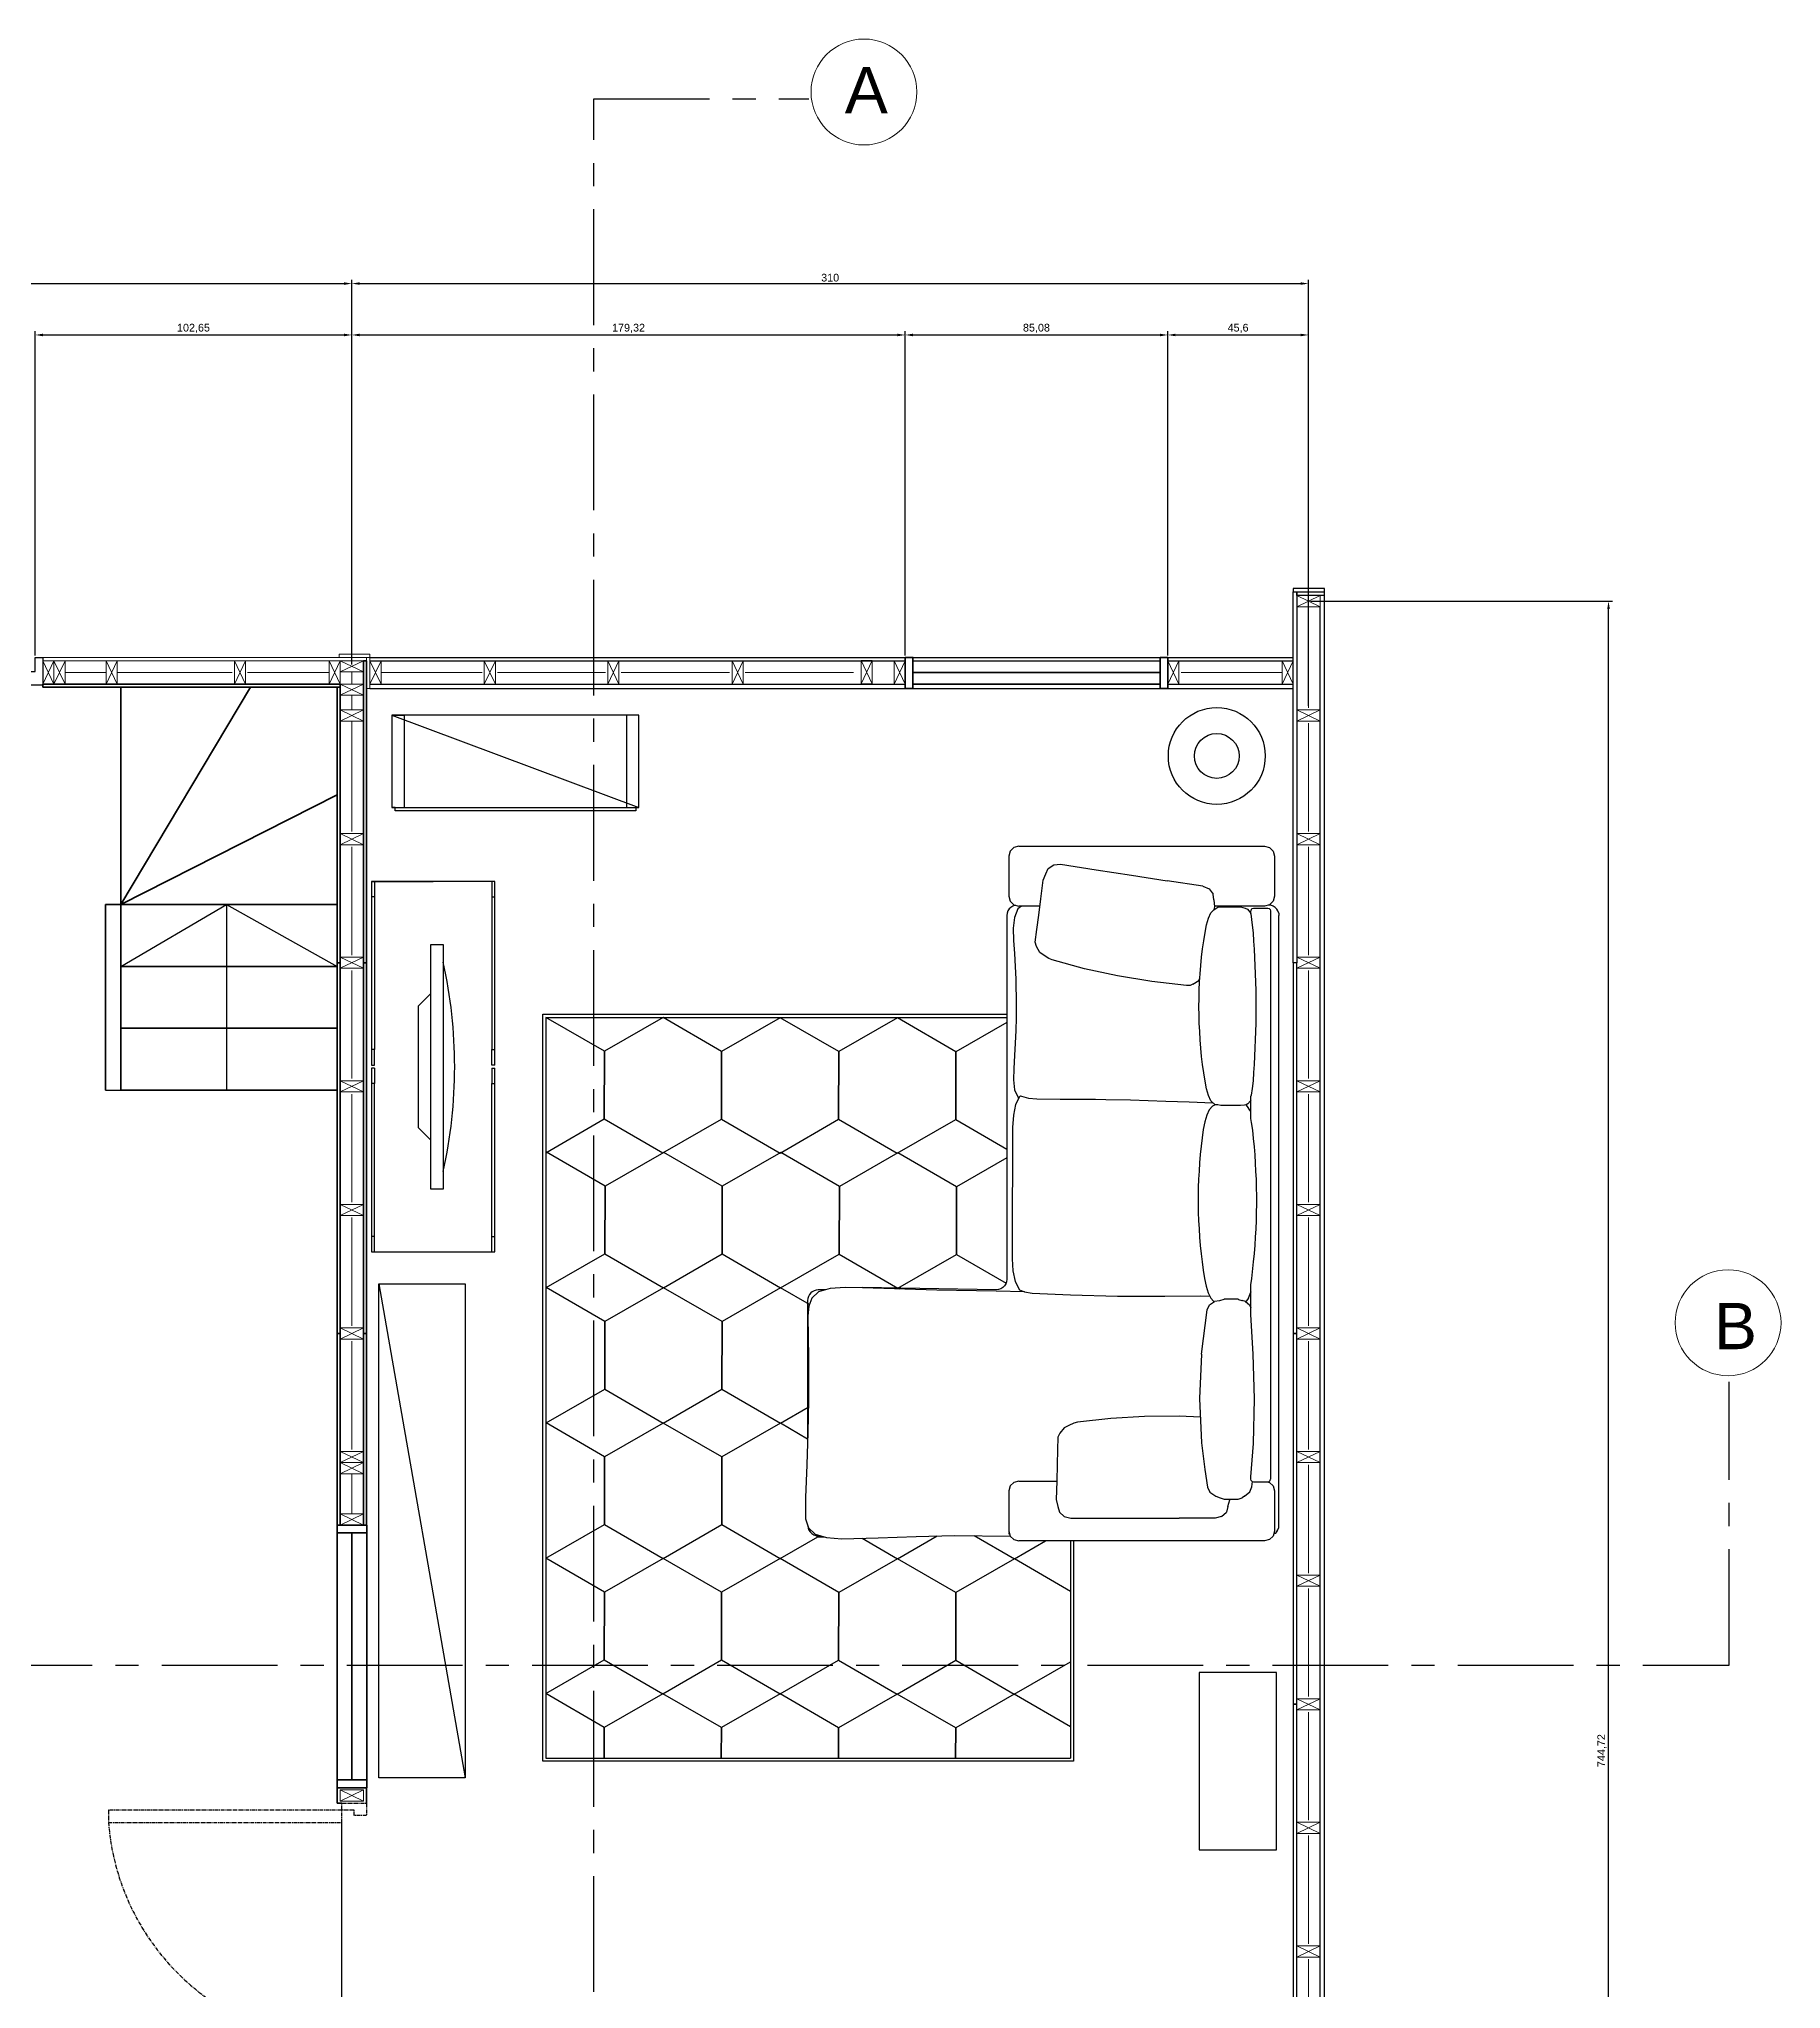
# Model space of a CAD drawing. Header units: inches. Extents: x 337 to 2410, y 226 to 1298.
# Drawn here: x 681 to 1245, y 666 to 1298 of the extents above; entities that cross this region are included whole.
import ezdxf

# ---------------------------------------------------------------- set-up
doc = ezdxf.new("R2010")
doc.units = ezdxf.units.IN
doc.header["$MEASUREMENT"] = 0
doc.linetypes.add('CENTER', pattern=[2, 1.25, -0.25, 0.25, -0.25])
for name, color, linetype, lineweight in [('A-ANNO-SYMB', 3, 'Continuous', 18), ('A-DETL-MBND', 3, 'Continuous', 18), ('A-DETL-MCUT', 4, 'Continuous', 25), ('A-DOOR-FULL', 4, 'Continuous', 25), ('A-ELEV-MBE1', 7, 'Continuous', 35), ('A-ELEV-MBE2', 4, 'Continuous', 25), ('A-FURN', 8, 'Continuous', 18), ('A-SECT-MCUT', 7, 'Continuous', 35), ('A-WALL-PATT', 8, 'Continuous', 18), ('A-WALL-STUD', 3, 'Continuous', 18)]:
    doc.layers.add(name, color=color, linetype=linetype, lineweight=lineweight)
doc.layers.add('Arredo', color=7, linetype='Continuous')
doc.layers.add('simona arzu 1', color=1, linetype='Continuous')
doc.styles.get("Standard").update_dxf_attribs({"font": 'Arial.ttf'})
doc.dimstyles.new('ISO-25', dxfattribs={"dimtxt": 2.5, "dimasz": 2.5, "dimexe": 1.25, "dimexo": 0.625, "dimtad": 1, "dimtxsty": 'Standard', "dimcen": 2.5, "dimadec": 0, "dimazin": 0, "dimtfac": 1, "dimtmove": 0, "dimatfit": 3, "dimfxl": 1, "dimarcsym": 0})

# ---------------------------------------------------------------- blocks, each defined once
blk = doc.blocks.new('*D55')
at = {"color": 0, "lineweight": -2, "transparency": 16777216}
for p, q in [((1092.94, 1116.02), (1190.82, 1116.02)), ((1189.57, 373.79), (1189.57, 1113.52)), ((1092.94, 371.29), (1190.82, 371.29))]:
    blk.add_line(p, q, dxfattribs=at)
at = {"color": 0, "transparency": 16777216}
for points in [[(1189.16, 1113.52), (1189.99, 1113.52), (1189.57, 1116.02)], [(1189.16, 373.79), (1189.99, 373.79), (1189.57, 371.29)]]:
    blk.add_solid(points, dxfattribs=at)
at = {"color": 0, "transparency": 16777216, "insert": (1187.44, 743.66), "char_height": 2.5, "attachment_point": 5, "rotation": 90}
blk.add_mtext('744,72', dxfattribs=at)
blk = doc.blocks.new('*D57')
at = {"color": 0, "lineweight": -2, "transparency": 16777216}
for p, q in [((472.32, 1097.57), (472.32, 1220.17)), ((782.32, 1095.52), (782.32, 1220.17)), ((474.82, 1218.92), (779.82, 1218.92))]:
    blk.add_line(p, q, dxfattribs=at)
at = {"color": 0, "transparency": 16777216}
for points in [[(474.82, 1219.34), (474.82, 1218.51), (472.32, 1218.92)], [(779.82, 1219.34), (779.82, 1218.51), (782.32, 1218.92)]]:
    blk.add_solid(points, dxfattribs=at)
at = {"color": 0, "transparency": 16777216, "insert": (627.32, 1220.82), "char_height": 2.5, "attachment_point": 5}
blk.add_mtext('310', dxfattribs=at)
blk = doc.blocks.new('*D58')
at = {"color": 0, "lineweight": -2, "transparency": 16777216}
for p, q in [((782.32, 1098.42), (782.32, 1220.17)), ((1092.32, 1082.11), (1092.32, 1220.17)), ((784.82, 1218.92), (1089.82, 1218.92))]:
    blk.add_line(p, q, dxfattribs=at)
at = {"color": 0, "transparency": 16777216}
for points in [[(784.82, 1219.34), (784.82, 1218.51), (782.32, 1218.92)], [(1089.82, 1219.34), (1089.82, 1218.51), (1092.32, 1218.92)]]:
    blk.add_solid(points, dxfattribs=at)
at = {"color": 0, "transparency": 16777216, "insert": (937.32, 1220.82), "char_height": 2.5, "attachment_point": 5}
blk.add_mtext('310', dxfattribs=at)
blk = doc.blocks.new('*D63')
at = {"color": 0, "lineweight": -2, "transparency": 16777216}
for p, q in [((679.67, 1098.42), (679.67, 1203.52)), ((682.17, 1202.27), (779.82, 1202.27)), ((782.32, 1098.42), (782.32, 1203.52))]:
    blk.add_line(p, q, dxfattribs=at)
at = {"color": 0, "transparency": 16777216}
for points in [[(682.17, 1202.68), (682.17, 1201.85), (679.67, 1202.27)], [(779.82, 1202.68), (779.82, 1201.85), (782.32, 1202.27)]]:
    blk.add_solid(points, dxfattribs=at)
at = {"color": 0, "transparency": 16777216, "insert": (730.99, 1204.4), "char_height": 2.5, "attachment_point": 5}
blk.add_mtext('102,65', dxfattribs=at)
blk = doc.blocks.new('*D49')
at = {"color": 0, "lineweight": -2, "transparency": 16777216}
for p, q in [((782.32, 1098.42), (782.32, 1203.52)), ((784.82, 1202.27), (959.14, 1202.27)), ((961.64, 1098.42), (961.64, 1203.52))]:
    blk.add_line(p, q, dxfattribs=at)
at = {"color": 0, "transparency": 16777216}
for points in [[(784.82, 1202.68), (784.82, 1201.85), (782.32, 1202.27)], [(959.14, 1202.68), (959.14, 1201.85), (961.64, 1202.27)]]:
    blk.add_solid(points, dxfattribs=at)
at = {"color": 0, "transparency": 16777216, "insert": (871.98, 1204.4), "char_height": 2.5, "attachment_point": 5}
blk.add_mtext('179,32', dxfattribs=at)
blk = doc.blocks.new('*D64')
at = {"color": 0, "lineweight": -2, "transparency": 16777216}
for p, q in [((961.64, 1098.42), (961.64, 1203.52)), ((964.14, 1202.27), (1044.22, 1202.27)), ((1046.72, 1098.42), (1046.72, 1203.52))]:
    blk.add_line(p, q, dxfattribs=at)
at = {"color": 0, "transparency": 16777216}
for points in [[(964.14, 1202.68), (964.14, 1201.85), (961.64, 1202.27)], [(1044.22, 1202.68), (1044.22, 1201.85), (1046.72, 1202.27)]]:
    blk.add_solid(points, dxfattribs=at)
at = {"color": 0, "transparency": 16777216, "insert": (1004.18, 1204.4), "char_height": 2.5, "attachment_point": 5}
blk.add_mtext('85,08', dxfattribs=at)
blk = doc.blocks.new('*D65')
at = {"color": 0, "lineweight": -2, "transparency": 16777216}
for p, q in [((1046.72, 1098.42), (1046.72, 1203.52)), ((1049.22, 1202.27), (1089.82, 1202.27)), ((1092.32, 1082.11), (1092.32, 1203.52))]:
    blk.add_line(p, q, dxfattribs=at)
at = {"color": 0, "transparency": 16777216}
for points in [[(1049.22, 1202.68), (1049.22, 1201.85), (1046.72, 1202.27)], [(1089.82, 1202.68), (1089.82, 1201.85), (1092.32, 1202.27)]]:
    blk.add_solid(points, dxfattribs=at)
at = {"color": 0, "transparency": 16777216, "insert": (1069.52, 1204.4), "char_height": 2.5, "attachment_point": 5}
blk.add_mtext('45,6', dxfattribs=at)

msp = doc.modelspace()

# ---------------------------------------------------------------- linework, layer by layer
at = {"color": 3, "linetype": 'CENTER', "ltscale": 30}
for p, q in [((860.703, 245.479), (860.703, 1278.799)), ((860.703, 1278.799), (930.416, 1278.799)), ((1228.663, 771.396), (1228.663, 863.158)), ((360.703, 771.396), (1228.663, 771.396))]:
    msp.add_line(p, q, dxfattribs=at)
for p, q in [((1097.576, 367.19), (1097.576, 1120.124)), ((788.174, 1097.797), (1087.364, 1097.797)), ((788.174, 1089.189), (961.642, 1089.189)), ((788.174, 1087.787), (1087.364, 1087.787)), ((964.145, 1089.189), (1044.222, 1089.189)), ((1046.724, 1089.189), (1087.364, 1089.189)), ((875.312, 1079.151), (795.312, 1079.151)), ((795.312, 1079.151), (795.312, 1049.151)), ((875.312, 1049.151), (875.312, 1079.151)), ((795.312, 1049.151), (875.312, 1049.151)), ((828.668, 1025.258), (788.668, 1025.258)), ((788.668, 1025.258), (788.668, 965.758)), ((788.668, 1025.258), (788.668, 965.758)), ((788.668, 1025.258), (808.668, 1025.258)), ((788.668, 1025.258), (789.668, 1025.258)), ((789.668, 1025.258), (789.668, 1020.258)), ((827.668, 1025.258), (827.668, 1020.258)), ((828.668, 965.758), (828.668, 1025.258)), ((707.496, 997.701), (741.743, 1017.72)), ((741.743, 1017.734), (741.743, 957.785)), ((741.743, 1017.72), (777.564, 997.701)), ((789.668, 1020.258), (788.668, 1020.258)), ((789.668, 1020.258), (789.668, 970.758)), ((827.668, 1020.258), (828.668, 1020.258)), ((827.668, 1020.258), (827.668, 970.758)), ((844.204, 740.202), (844.204, 982.202)), ((844.204, 982.202), (845.204, 982.202)), ((845.204, 982.202), (994.571, 982.202)), ((845.204, 981.202), (994.571, 981.202)), ((845.204, 981.202), (845.204, 741.202)), ((789.668, 970.758), (788.668, 970.758)), ((789.668, 965.758), (789.668, 970.758)), ((827.668, 965.758), (827.668, 970.758)), ((827.668, 970.758), (828.668, 970.758)), ((788.668, 965.758), (789.668, 965.758)), ((788.668, 964.758), (788.668, 905.258)), ((789.668, 964.758), (788.668, 964.758)), ((789.668, 964.758), (789.668, 959.758)), ((828.668, 965.758), (827.668, 965.758)), ((827.668, 964.758), (827.668, 959.758)), ((827.668, 964.758), (828.668, 964.758)), ((828.668, 905.258), (828.668, 964.758)), ((702.491, 957.662), (707.496, 957.662)), ((789.668, 959.758), (788.668, 959.758)), ((789.668, 910.258), (789.668, 959.758)), ((827.668, 910.258), (827.668, 959.758)), ((827.668, 959.758), (828.668, 959.758)), ((789.668, 910.258), (788.668, 910.258)), ((789.668, 905.258), (789.668, 910.258)), ((827.668, 905.258), (827.668, 910.258)), ((827.668, 910.258), (828.668, 910.258)), ((788.668, 905.258), (828.668, 905.258)), ((791.034, 894.895), (819.034, 734.895)), ((1015.204, 811.571), (1015.204, 741.202)), ((1016.204, 811.571), (1016.204, 740.202)), ((1056.943, 768.953), (1056.943, 711.549)), ((1081.943, 768.953), (1056.943, 768.953)), ((1081.943, 711.549), (1081.943, 768.953)), ((1016.204, 740.202), (844.204, 740.202)), ((845.204, 741.202), (1015.204, 741.202)), ((779.065, 648.785), (779.065, 720.41)), ((1056.943, 711.549), (1081.943, 711.549))]:
    msp.add_line(p, q)
at = {"color": 0}
for p, q in [((980.926, 1096.695), (1044.222, 1096.695)), ((1046.724, 1096.695), (1066.008, 1096.695)), ((795.312, 1079.151), (875.312, 1049.151)), ((791.034, 734.895), (791.034, 894.895)), ((791.034, 894.895), (819.034, 894.895)), ((819.034, 894.895), (819.034, 734.895)), ((819.034, 734.895), (791.034, 734.895))]:
    msp.add_line(p, q, dxfattribs=at)
for points in [[(795.312, 1079.151), (799.312, 1079.151), (799.312, 1049.151)], [(875.312, 1079.151), (871.312, 1079.151), (871.312, 1049.151), (875.312, 1049.151)], [(875.312, 1049.151), (874.312, 1049.151), (874.312, 1048.151), (796.312, 1048.151), (796.312, 1049.151), (795.312, 1049.151)], [(845.136, 937.362), (864.136, 948.293), (864.17, 970.213), (845.204, 981.202)], [(994.571, 979.53), (978.069, 970.037), (978.035, 948.117), (994.571, 938.536)], [(845.204, 893.757), (845.34, 893.679), (864.34, 904.609), (864.373, 926.529), (845.407, 937.518), (845.204, 937.401)], [(994.571, 935.73), (978.272, 926.353), (978.238, 904.433), (994.319, 895.115)], [(845.204, 849.878), (845.272, 849.839), (864.272, 860.77), (864.306, 882.689), (845.34, 893.679), (845.204, 893.601)], [(930.591, 888.162), (921.272, 893.561), (902.272, 882.631), (902.238, 860.711), (921.204, 849.722), (930.235, 854.917)], [(959.758, 893.201), (959.238, 893.503), (958.766, 893.231)], [(845.204, 806), (864.204, 816.93), (864.238, 838.85), (845.272, 849.839), (845.204, 849.8)], [(930.027, 844.609), (921.204, 849.722), (902.204, 838.791), (902.17, 816.872), (921.136, 805.882), (934.05, 813.312)], [(947.682, 812.441), (959.102, 805.824), (971.976, 813.23)], [(984.042, 813.313), (997.069, 805.765), (1007.16, 811.571)], [(845.136, 762.16), (864.136, 773.091), (864.17, 795.01), (845.204, 806)], [(1015.204, 795.257), (997.069, 805.765), (978.069, 794.834), (978.035, 772.915), (997.001, 761.926), (1015.204, 772.398)], [(864.087, 741.202), (864.102, 751.171), (845.136, 762.16)], [(902.053, 741.202), (902.069, 751.112), (883.102, 762.101), (864.102, 751.171), (864.087, 741.202)], [(940.02, 741.202), (940.035, 751.054), (921.069, 762.043), (902.069, 751.112), (902.053, 741.202)], [(977.986, 741.202), (978.001, 750.995), (959.035, 761.984), (940.035, 751.054), (940.02, 741.202)], [(1015.204, 751.378), (997.001, 761.926), (978.001, 750.995), (977.986, 741.202)]]:
    msp.add_lwpolyline(points)
for points in [[(883.17, 981.143), (864.17, 970.213), (864.136, 948.293), (883.102, 937.304), (902.102, 948.234), (902.136, 970.154)], [(921.136, 981.085), (902.136, 970.154), (902.102, 948.234), (921.069, 937.245), (940.069, 948.176), (940.102, 970.095)], [(959.102, 981.026), (940.102, 970.095), (940.069, 948.176), (959.035, 937.186), (978.035, 948.117), (978.069, 970.037)], [(883.373, 937.46), (864.373, 926.529), (864.34, 904.609), (883.306, 893.62), (902.306, 904.551), (902.34, 926.47)], [(921.34, 937.401), (902.34, 926.47), (902.306, 904.551), (921.272, 893.561), (940.272, 904.492), (940.306, 926.412)], [(959.306, 937.342), (940.306, 926.412), (940.272, 904.492), (959.238, 893.503), (978.238, 904.433), (978.272, 926.353)], [(883.306, 893.62), (864.306, 882.689), (864.272, 860.77), (883.238, 849.781), (902.238, 860.711), (902.272, 882.631)], [(883.238, 849.781), (864.238, 838.85), (864.204, 816.93), (883.17, 805.941), (902.17, 816.872), (902.204, 838.791)], [(883.17, 805.941), (864.17, 795.01), (864.136, 773.091), (883.102, 762.101), (902.102, 773.032), (902.136, 794.952)], [(921.136, 805.882), (902.136, 794.952), (902.102, 773.032), (921.069, 762.043), (940.069, 772.973), (940.102, 794.893)], [(959.102, 805.824), (940.102, 794.893), (940.069, 772.973), (959.035, 761.984), (978.035, 772.915), (978.069, 794.834)]]:
    msp.add_lwpolyline(points, close=True)
for radius in [15.694, 7.27]:
    msp.add_circle((1062.613, 1065.891), radius)
at = {"layer": 'A-ANNO-SYMB'}
for centre in [(948.282, 1280.989), (1228.308, 882.27)]:
    msp.add_circle(centre, 17.163, dxfattribs=at)
at = {"layer": 'A-DETL-MBND', "color": 0}
for points in [[(787.073, 1097.797), (787.073, 1096.696), (682.173, 1096.696), (682.173, 1097.797)], [(788.174, 1098.898), (788.174, 1097.797), (778.165, 1097.797), (778.165, 1098.898)], [(788.174, 1087.787), (787.073, 1087.787), (787.073, 1097.797), (788.174, 1097.797)]]:
    msp.add_lwpolyline(points, close=True, dxfattribs=at)
at = {"layer": 'A-DETL-MCUT', "color": 0}
for points in [[(1097.576, 1120.124), (1087.364, 1120.124), (1087.364, 1119.023), (1097.576, 1119.023)], [(1097.576, 1117.818), (1088.565, 1117.818), (1088.565, 1119.019), (1097.576, 1119.019)]]:
    msp.add_lwpolyline(points, dxfattribs=at)
for points in [[(1087.364, 998.9), (1087.364, 1119.019), (1088.565, 1119.019), (1088.565, 998.9)], [(1088.565, 878.785), (1088.565, 998.902), (1087.364, 998.902), (1087.364, 878.785)], [(1088.565, 758.669), (1088.565, 878.785), (1087.364, 878.785), (1087.364, 758.669)], [(1088.565, 638.553), (1088.565, 758.669), (1087.364, 758.669), (1087.364, 638.553)]]:
    msp.add_lwpolyline(points, close=True, dxfattribs=at)
at = {"layer": 'A-DOOR-FULL', "color": 0}
msp.add_lwpolyline([(679.671, 1097.796), (682.173, 1097.796), (682.173, 1088.788), (677.669, 1088.788), (677.669, 1093.292), (679.671, 1093.292), (679.671, 1097.796)], dxfattribs=at)
at = {"layer": 'A-DOOR-FULL', "color": 0, "linetype": 'CENTER'}
for points in [[(779.065, 724.414), (779.065, 726.638), (787.073, 726.638), (787.073, 722.635), (783.069, 722.635), (783.069, 724.414), (779.065, 724.414)], [(703.437, 720.41), (779.065, 720.41), (779.065, 724.414), (703.437, 724.414), (703.437, 720.41)]]:
    msp.add_lwpolyline(points, dxfattribs=at)
msp.add_arc((780.812, 726.37), 77.605, 184.404655, 268.71036, dxfattribs=at)
at = {"layer": 'A-ELEV-MBE1', "color": 0, "linetype": 'Continuous'}
for p, q in [((964.145, 1092.964), (1044.222, 1092.964)), ((782.268, 734.146), (782.268, 814.172))]:
    msp.add_line(p, q, dxfattribs=at)
at = {"layer": 'A-ELEV-MBE1', "color": 0}
for p, q in [((964.145, 1089.189), (1044.222, 1089.189)), ((702.491, 1017.72), (702.491, 957.662)), ((707.496, 1017.72), (707.496, 957.662)), ((777.513, 731.643), (777.513, 816.725)), ((787.123, 731.643), (787.123, 816.725))]:
    msp.add_line(p, q, dxfattribs=at)
for points in [[(961.642, 1097.797), (964.145, 1097.797), (964.145, 1087.787), (961.642, 1087.787)], [(1044.222, 1097.797), (1046.724, 1097.797), (1046.724, 1087.787), (1044.222, 1087.787)], [(777.513, 814.222), (777.513, 816.725), (787.123, 816.725), (787.123, 814.223)], [(777.513, 731.643), (777.513, 734.145), (787.123, 734.146), (787.123, 731.643)]]:
    msp.add_lwpolyline(points, close=True, dxfattribs=at)
for points in [[(707.496, 1017.72), (707.496, 1088.188)], [(707.496, 1017.72), (749.472, 1088.188)], [(707.496, 1017.72), (777.564, 1053.269)], [(707.496, 1017.72), (702.491, 1017.72)], [(707.496, 1017.72), (777.564, 1017.72)], [(707.496, 997.701), (777.564, 997.701)], [(707.496, 977.681), (777.564, 977.681)], [(707.496, 957.662), (777.564, 957.662)]]:
    msp.add_lwpolyline(points, dxfattribs=at)
at = {"layer": 'A-ELEV-MBE2', "color": 0}
for p, q in [((1096.073, 373.097), (1096.073, 1114.214)), ((788.174, 1096.695), (961.642, 1096.695)), ((964.145, 1096.695), (1044.222, 1096.695)), ((1046.724, 1096.695), (1087.364, 1096.695))]:
    msp.add_line(p, q, dxfattribs=at)
at = {"layer": 'A-FURN', "color": 0}
msp.add_line((777.563, 926.83), (777.563, 726.637), dxfattribs=at)
at = {"layer": 'A-SECT-MCUT', "color": 0}
for p, q in [((777.567, 731.643), (777.567, 726.638)), ((777.567, 726.638), (779.065, 726.638)), ((787.073, 726.638), (787.073, 731.643))]:
    msp.add_line(p, q, dxfattribs=at)
for points in [[(787.072, 1096.695), (787.072, 998.902), (786.071, 998.902), (786.071, 1096.695)], [(682.173, 1089.189), (778.565, 1089.189), (778.565, 1088.188), (682.173, 1088.188)], [(778.565, 1088.188), (778.565, 998.902), (777.564, 998.902), (777.564, 1088.188)], [(778.565, 998.902), (778.564, 878.785), (777.563, 878.785), (777.564, 998.902)], [(787.073, 998.902), (787.073, 878.785), (786.072, 878.785), (786.072, 998.902)]]:
    msp.add_lwpolyline(points, close=True, dxfattribs=at)
for points in [[(777.564, 816.725), (777.563, 878.785), (778.565, 878.785), (778.565, 816.725)], [(786.073, 816.725), (786.073, 878.785), (787.074, 878.785), (787.074, 816.725)]]:
    msp.add_lwpolyline(points, dxfattribs=at)
at = {"layer": 'A-WALL-PATT', "color": 0, "ltscale": 0.1}
for p, q in [((1092.319, 1114.214), (1092.319, 1081.481)), ((702.692, 1092.942), (689.38, 1092.942)), ((706.296, 1092.942), (743.53, 1092.942)), ((748.535, 1092.942), (774.962, 1092.942)), ((782.319, 1089.189), (782.319, 1093.091)), ((824.51, 1092.943), (791.778, 1092.943)), ((864.549, 1092.943), (829.515, 1092.943)), ((904.687, 1092.942), (869.554, 1092.943)), ((944.864, 1092.942), (909.83, 1092.942)), ((1051.029, 1092.942), (1083.761, 1092.942)), ((782.319, 1085.585), (782.317, 1080.781)), ((782.317, 1077.177), (782.319, 1041.443)), ((1092.319, 1076.476), (1092.319, 1041.442)), ((782.319, 1036.438), (782.317, 1001.404)), ((1092.319, 1036.437), (1092.319, 1001.405)), ((782.317, 996.399), (782.317, 961.365)), ((1092.319, 996.401), (1092.319, 961.365)), ((782.319, 956.36), (782.319, 921.327)), ((1092.319, 956.36), (1092.319, 921.328)), ((782.319, 916.322), (782.319, 881.288)), ((1092.319, 916.323), (1092.319, 881.288)), ((782.318, 876.283), (782.318, 841.249)), ((1092.319, 876.283), (1092.319, 841.25)), ((1092.319, 836.244), (1092.319, 801.199)), ((782.319, 833.341), (782.319, 820.329)), ((1092.319, 796.194), (1092.319, 761.172)), ((1092.319, 756.167), (1092.319, 721.133)), ((1092.319, 716.128), (1092.319, 681.094)), ((1092.319, 676.089), (1092.319, 641.055))]:
    msp.add_line(p, q, dxfattribs=at)
at = {"layer": 'A-WALL-PATT', "color": 0}
msp.add_line((692.183, 1092.942), (701.992, 1092.941), dxfattribs=at)
at = {"layer": 'A-WALL-STUD', "color": 0}
for p, q in [((1096.073, 1117.818), (1088.565, 1114.214)), ((1088.565, 1117.818), (1096.073, 1114.214)), ((682.173, 1089.189), (685.777, 1096.696)), ((682.173, 1096.696), (685.777, 1089.189)), ((685.777, 1089.189), (689.38, 1096.696)), ((685.777, 1096.696), (689.38, 1089.189)), ((702.692, 1089.188), (706.296, 1096.695)), ((702.692, 1096.695), (706.296, 1089.188)), ((744.231, 1089.189), (747.834, 1096.696)), ((744.231, 1096.696), (747.834, 1089.189)), ((774.962, 1089.189), (778.565, 1096.696)), ((774.962, 1096.696), (778.565, 1089.189)), ((778.564, 1096.695), (786.071, 1093.091)), ((786.071, 1096.695), (778.564, 1093.091)), ((791.778, 1096.696), (788.174, 1089.189)), ((791.778, 1089.189), (788.174, 1096.696)), ((828.814, 1096.696), (825.211, 1089.189)), ((828.814, 1089.189), (825.211, 1096.696)), ((868.853, 1096.696), (865.25, 1089.189)), ((868.853, 1089.189), (865.25, 1096.696)), ((909.13, 1096.696), (905.526, 1089.189)), ((909.13, 1089.189), (905.526, 1096.696)), ((950.97, 1096.777), (947.367, 1089.27)), ((950.97, 1089.27), (947.367, 1096.777)), ((961.642, 1096.696), (958.039, 1089.189)), ((961.642, 1089.189), (958.039, 1096.696)), ((1046.724, 1089.188), (1050.328, 1096.696)), ((1046.724, 1096.696), (1050.328, 1089.188)), ((1083.761, 1089.189), (1087.364, 1096.696)), ((1083.761, 1096.696), (1087.364, 1089.189)), ((778.565, 1089.189), (786.072, 1085.585)), ((786.072, 1089.189), (778.565, 1085.585)), ((786.071, 1080.781), (778.564, 1077.177)), ((778.564, 1080.781), (786.071, 1077.177)), ((1096.073, 1080.78), (1088.566, 1077.177)), ((1088.566, 1080.78), (1096.073, 1077.177)), ((786.072, 1040.742), (778.565, 1037.139)), ((778.565, 1040.742), (786.072, 1037.139)), ((1096.072, 1040.743), (1088.565, 1037.14)), ((1088.565, 1040.743), (1096.072, 1037.14)), ((1096.073, 1040.742), (1088.566, 1037.138)), ((1088.566, 1040.742), (1096.073, 1037.138)), ((786.071, 1000.703), (778.564, 997.1)), ((778.564, 1000.703), (786.071, 997.1)), ((1096.072, 1000.705), (1088.565, 997.101)), ((1088.565, 1000.705), (1096.072, 997.101)), ((786.072, 960.665), (778.565, 957.061)), ((778.565, 960.665), (786.072, 957.061)), ((1088.565, 960.665), (1096.073, 957.061)), ((1096.073, 960.665), (1088.565, 957.061)), ((786.072, 920.626), (778.565, 917.022)), ((778.565, 920.626), (786.072, 917.022)), ((1096.072, 920.627), (1088.565, 917.024)), ((1088.565, 920.627), (1096.072, 917.024)), ((786.072, 876.984), (778.565, 880.587)), ((778.565, 876.984), (786.072, 880.587)), ((1096.072, 876.985), (1088.565, 880.588)), ((1088.565, 876.985), (1096.072, 880.588)), ((1088.565, 876.984), (1096.073, 880.587)), ((1096.073, 876.984), (1088.565, 880.587)), ((786.072, 836.945), (778.565, 840.548)), ((778.565, 836.945), (786.072, 840.548)), ((1096.072, 836.946), (1088.565, 840.55)), ((1088.565, 836.946), (1096.072, 840.55)), ((1088.565, 836.945), (1096.073, 840.548)), ((1096.073, 836.945), (1088.565, 840.548)), ((786.072, 833.341), (778.565, 836.945)), ((778.565, 833.341), (786.072, 836.945)), ((786.074, 816.725), (778.566, 820.329)), ((778.566, 816.725), (786.074, 820.329)), ((1088.565, 796.895), (1096.073, 800.498)), ((1096.073, 796.895), (1088.565, 800.498)), ((1088.565, 760.471), (1096.073, 756.868)), ((1096.073, 760.471), (1088.565, 756.868)), ((786.072, 730.943), (778.565, 727.339)), ((778.565, 730.943), (786.072, 727.339)), ((1088.565, 720.432), (1096.073, 716.829)), ((1096.073, 720.432), (1088.565, 716.829)), ((1088.565, 680.394), (1096.073, 676.79)), ((1096.073, 680.394), (1088.565, 676.79))]:
    msp.add_line(p, q, dxfattribs=at)
for points in [[(1096.073, 1117.818), (1088.565, 1117.818), (1088.565, 1114.214), (1096.073, 1114.214)], [(682.173, 1089.189), (682.173, 1096.696), (685.777, 1096.696), (685.777, 1089.189)], [(685.777, 1089.189), (685.777, 1096.696), (689.38, 1096.696), (689.38, 1089.189)], [(702.692, 1089.188), (702.692, 1096.695), (706.296, 1096.695), (706.296, 1089.188)], [(744.231, 1089.189), (744.231, 1096.696), (747.834, 1096.696), (747.834, 1089.189)], [(774.962, 1089.189), (774.962, 1096.696), (778.565, 1096.696), (778.565, 1089.189)], [(778.564, 1096.695), (786.071, 1096.695), (786.071, 1093.091), (778.564, 1093.091)], [(791.778, 1096.696), (791.778, 1089.189), (788.174, 1089.189), (788.174, 1096.696)], [(828.814, 1096.696), (828.814, 1089.189), (825.211, 1089.189), (825.211, 1096.696)], [(868.853, 1096.696), (868.853, 1089.189), (865.25, 1089.189), (865.25, 1096.696)], [(909.13, 1096.696), (909.13, 1089.189), (905.526, 1089.189), (905.526, 1096.696)], [(950.97, 1096.777), (950.97, 1089.27), (947.367, 1089.27), (947.367, 1096.777)], [(961.642, 1096.696), (961.642, 1089.189), (958.039, 1089.189), (958.039, 1096.696)], [(1046.724, 1089.188), (1046.724, 1096.696), (1050.328, 1096.696), (1050.328, 1089.188)], [(1083.761, 1089.189), (1083.761, 1096.696), (1087.364, 1096.696), (1087.364, 1089.189)], [(778.565, 1089.189), (786.072, 1089.189), (786.072, 1085.585), (778.565, 1085.585)], [(786.071, 1080.781), (778.564, 1080.781), (778.564, 1077.177), (786.071, 1077.177)], [(1096.073, 1080.78), (1088.566, 1080.78), (1088.566, 1077.177), (1096.073, 1077.177)], [(786.072, 1040.742), (778.565, 1040.742), (778.565, 1037.139), (786.072, 1037.139)], [(1096.072, 1040.743), (1088.565, 1040.743), (1088.565, 1037.14), (1096.072, 1037.14)], [(1096.073, 1040.742), (1088.566, 1040.742), (1088.566, 1037.138), (1096.073, 1037.138)], [(786.071, 1000.703), (778.564, 1000.703), (778.564, 997.1), (786.071, 997.1)], [(1096.072, 1000.705), (1088.565, 1000.705), (1088.565, 997.101), (1096.072, 997.101)], [(786.072, 960.665), (778.565, 960.665), (778.565, 957.061), (786.072, 957.061)], [(1088.565, 960.665), (1096.073, 960.665), (1096.073, 957.061), (1088.565, 957.061)], [(786.072, 920.626), (778.565, 920.626), (778.565, 917.022), (786.072, 917.022)], [(1096.072, 920.627), (1088.565, 920.627), (1088.565, 917.024), (1096.072, 917.024)], [(786.072, 876.984), (778.565, 876.984), (778.565, 880.587), (786.072, 880.587)], [(1096.072, 876.985), (1088.565, 876.985), (1088.565, 880.588), (1096.072, 880.588)], [(1088.565, 876.984), (1096.073, 876.984), (1096.073, 880.587), (1088.565, 880.587)], [(786.072, 836.945), (778.565, 836.945), (778.565, 840.548), (786.072, 840.548)], [(1096.072, 836.946), (1088.565, 836.946), (1088.565, 840.55), (1096.072, 840.55)], [(1088.565, 836.945), (1096.073, 836.945), (1096.073, 840.548), (1088.565, 840.548)], [(786.072, 833.341), (778.565, 833.341), (778.565, 836.945), (786.072, 836.945)], [(786.074, 816.725), (778.566, 816.725), (778.566, 820.329), (786.074, 820.329)], [(1088.565, 796.895), (1096.073, 796.895), (1096.073, 800.498), (1088.565, 800.498)], [(1088.565, 760.471), (1096.073, 760.471), (1096.073, 756.868), (1088.565, 756.868)], [(786.072, 730.943), (778.565, 730.943), (778.565, 727.339), (786.072, 727.339)], [(1088.565, 720.432), (1096.073, 720.432), (1096.073, 716.829), (1088.565, 716.829)], [(1088.565, 680.394), (1096.073, 680.394), (1096.073, 676.79), (1088.565, 676.79)]]:
    msp.add_lwpolyline(points, close=True, dxfattribs=at)
at = {"layer": 'Arredo', "color": 0}
msp.add_lwpolyline([(807.906, 925.576), (807.906, 1004.776), (811.866, 1004.776), (811.866, 925.576)], close=True, dxfattribs=at)
msp.add_lwpolyline([(807.906, 941.416), (803.946, 945.376), (803.946, 984.976), (807.906, 988.936)], dxfattribs=at)
msp.add_arc((661.088, 965.176), 154.555, 347.307735, 12.692265, dxfattribs=at)
at = {"layer": 'simona arzu 1', "color": 0}
for p, q in [((996.834, 1036.214), (995.66, 1035.04)), ((998.438, 1036.644), (996.834, 1036.214)), ((998.438, 1036.644), (1078.087, 1036.644)), ((1078.087, 1036.644), (1079.691, 1036.214)), ((1079.691, 1036.214), (1080.865, 1035.04)), ((995.66, 1035.04), (995.23, 1033.435)), ((995.23, 1033.435), (995.23, 1020.42)), ((1008.002, 1029.437), (1009.767, 1030.654)), ((1009.767, 1030.654), (1011.965, 1030.861)), ((1011.965, 1030.861), (1023.497, 1029.032)), ((1080.865, 1035.04), (1081.295, 1033.435)), ((1081.295, 1033.435), (1081.295, 1020.42)), ((1005.59, 1019.656), (1006.304, 1025.603)), ((1006.304, 1025.603), (1007.214, 1027.695)), ((1007.214, 1027.695), (1008.002, 1029.437)), ((1023.497, 1029.032), (1035.032, 1027.226)), ((1035.032, 1027.226), (1046.57, 1025.443)), ((1058.112, 1023.682), (1046.57, 1025.443)), ((1058.112, 1023.682), (1060.142, 1022.82)), ((995.23, 1020.42), (995.66, 1018.816)), ((995.66, 1018.816), (996.834, 1017.641)), ((995.66, 1018.816), (995.66, 1018.816)), ((996.834, 1017.641), (998.438, 1017.211)), ((996.834, 1017.641), (996.834, 1017.641)), ((1005.283, 1017.211), (998.438, 1017.211)), ((998.438, 1017.211), (998.438, 1017.211)), ((1004.923, 1014.336), (1005.59, 1019.656)), ((1060.142, 1022.82), (1061.451, 1021.131)), ((1061.661, 1019.263), (1061.451, 1021.131)), ((1061.661, 1019.263), (1061.883, 1017.027)), ((1078.087, 1017.211), (1061.867, 1017.211)), ((1079.691, 1017.641), (1078.087, 1017.211)), ((1078.087, 1017.211), (1078.087, 1017.211)), ((1080.865, 1018.816), (1079.691, 1017.641)), ((1081.295, 1020.42), (1080.865, 1018.816)), ((1004.303, 1009.644), (1004.923, 1014.336)), ((1061.653, 1016.064), (1061.656, 1016.082)), ((1061.66, 1016.039), (1061.653, 1016.064)), ((1061.883, 1017.027), (1061.71, 1016.11)), ((1073.751, 1016.184), (1073.639, 1015.767)), ((1073.639, 1014.759), (1073.639, 1015.767)), ((1073.751, 1016.184), (1074.056, 1016.488)), ((1074.056, 1016.488), (1074.472, 1016.6)), ((1074.472, 1016.6), (1079.191, 1016.6)), ((1079.191, 1016.6), (1079.607, 1016.488)), ((1079.607, 1016.488), (1079.912, 1016.184)), ((1079.912, 1016.184), (1080.023, 1015.767)), ((1080.023, 1015.767), (1080.023, 831.577)), ((1082.42, 1015.673), (1082.03, 1016.286)), ((1082.676, 1014.956), (1082.42, 1015.673)), ((1082.677, 1014.953), (1082.767, 1014.17)), ((1082.767, 816.711), (1082.767, 1014.169)), ((1003.731, 1005.579), (1004.303, 1009.644)), ((1004.178, 1004.191), (1003.731, 1005.579)), ((1005.314, 1002.265), (1004.178, 1004.191)), ((1006.66, 1001.221), (1005.314, 1002.265)), ((1008.15, 1000.248), (1006.66, 1001.221)), ((1009.233, 999.8), (1008.15, 1000.248)), ((1019.735, 996.973), (1009.233, 999.8)), ((1030.496, 994.643), (1019.735, 996.973)), ((1041.515, 992.812), (1030.496, 994.643)), ((1052.795, 991.479), (1041.515, 992.812)), ((1054.835, 991.945), (1053.99, 991.539)), ((1054.835, 991.945), (1056.848, 993.126)), ((1056.848, 993.126), (1057.12, 993.635)), ((1053.99, 991.539), (1052.795, 991.479)), ((1073.639, 948.418), (1073.639, 955.677)), ((1072.901, 890.282), (1073.559, 891.951)), ((1073.639, 892.27), (1073.559, 891.952)), ((1073.639, 884.995), (1073.639, 894.605)), ((1057.679, 872.09), (1059.477, 886.442)), ((1059.477, 886.442), (1060.287, 888.029)), ((1060.287, 888.029), (1061.851, 889.16)), ((1061.601, 889.279), (1061.851, 889.16)), ((1069.683, 889.825), (1070.781, 889.453)), ((1070.781, 889.453), (1070.88, 889.429)), ((1071.917, 889.152), (1073.254, 888.029)), ((1072.9, 890.281), (1072.882, 890.258)), ((1073.254, 888.029), (1073.639, 887.149)), ((1057.679, 872.09), (1057.07, 857.743)), ((1057.07, 857.743), (1057.65, 843.402)), ((1013.176, 848.205), (1011.758, 846.477)), ((1014.666, 849.03), (1013.176, 848.205)), ((1016.289, 849.763), (1014.666, 849.03)), ((1017.428, 850.038), (1016.289, 849.763)), ((1028.239, 851.217), (1017.428, 850.038)), ((1039.23, 851.864), (1028.239, 851.217)), ((1050.401, 851.979), (1039.23, 851.864)), ((1057.313, 851.725), (1050.401, 851.979)), ((1011.043, 841.07), (1010.933, 836.338)), ((1011.102, 845.174), (1011.043, 841.07)), ((1011.758, 846.477), (1011.102, 845.174)), ((1057.65, 843.402), (1058.715, 834.769)), ((1010.933, 836.338), (1010.774, 830.979)), ((995.66, 829.399), (995.23, 827.795)), ((995.23, 827.795), (995.23, 814.779)), ((996.834, 830.573), (995.66, 829.399)), ((998.438, 831.003), (996.834, 830.573)), ((998.438, 831.003), (1010.774, 831.003)), ((1010.774, 830.979), (1010.566, 824.993)), ((1073.306, 827.48), (1074.001, 829.065)), ((1073.639, 831.577), (1073.639, 832.36)), ((1073.751, 831.16), (1073.639, 831.577)), ((1073.751, 831.16), (1074.056, 830.856)), ((1074.001, 829.065), (1074.196, 830.818)), ((1074.056, 830.856), (1074.472, 830.744)), ((1074.472, 830.744), (1079.191, 830.744)), ((1079.054, 830.744), (1079.691, 830.573)), ((1079.191, 830.744), (1079.607, 830.856)), ((1079.607, 830.856), (1079.912, 831.16)), ((1079.691, 830.573), (1080.865, 829.399)), ((1079.912, 831.16), (1080.023, 831.577)), ((1080.865, 829.399), (1081.295, 827.795)), ((1081.295, 827.795), (1081.295, 814.779)), ((1010.566, 824.993), (1011.143, 822.786)), ((1011.098, 822.909), (1011.133, 822.786)), ((1011.143, 822.786), (1011.655, 820.943)), ((1061.958, 826.261), (1062.313, 826.074)), ((1062.313, 826.074), (1063.713, 825.572)), ((1063.713, 825.572), (1065.032, 825.137)), ((1065.032, 825.137), (1069.536, 825.137)), ((1066.239, 822.745), (1065.745, 820.932)), ((1066.239, 822.745), (1066.803, 824.92)), ((1066.803, 824.92), (1066.796, 825.137)), ((1069.536, 825.137), (1070.814, 825.572)), ((1071.639, 826.074), (1070.814, 825.572)), ((1071.639, 826.074), (1073.306, 827.48)), ((1011.655, 820.943), (1013.211, 819.469)), ((1013.211, 819.469), (1015.351, 818.927)), ((1015.351, 818.927), (1027.027, 818.961)), ((1027.027, 818.961), (1038.702, 818.971)), ((1038.702, 818.971), (1050.378, 818.959)), ((1062.053, 818.924), (1050.378, 818.959)), ((1064.192, 819.464), (1062.053, 818.924)), ((1064.192, 819.464), (1065.745, 820.932)), ((1082.03, 814.594), (1082.416, 815.202)), ((1082.42, 815.207), (1082.676, 815.924)), ((1082.677, 815.927), (1082.767, 816.71)), ((995.23, 814.779), (995.66, 813.175)), ((995.372, 813.909), (995.349, 814.335)), ((995.463, 813.91), (995.372, 813.909)), ((995.41, 813.702), (995.372, 813.909)), ((995.518, 813.703), (995.41, 813.702)), ((995.443, 813.702), (995.41, 813.702)), ((995.443, 813.702), (995.463, 813.702)), ((995.471, 813.702), (995.463, 813.702)), ((995.66, 813.175), (996.834, 812.001)), ((995.66, 813.175), (995.66, 813.175)), ((996.834, 812.001), (998.438, 811.571)), ((996.834, 812.001), (996.834, 812.001)), ((1078.087, 811.571), (998.438, 811.571)), ((998.438, 811.571), (998.438, 811.571)), ((1079.691, 812.001), (1078.087, 811.571)), ((1078.087, 811.571), (1078.087, 811.571)), ((1080.865, 813.175), (1079.691, 812.001)), ((1081.295, 814.779), (1080.865, 813.175))]:
    msp.add_line(p, q, dxfattribs=at)
for points in [[(997.32, 1017.511), (996.494, 1017.253), (995.857, 1016.847), (995.325, 1016.316), (994.925, 1015.676), (994.661, 1014.956), (994.571, 1014.17), (994.571, 896.35), (994.48, 895.564), (994.222, 894.842), (993.816, 894.205), (993.285, 893.673), (992.647, 893.268), (991.925, 893.009), (991.139, 892.918), (947.832, 893.665)], [(999.356, 1017.211), (998.194, 1016.319), (997.041, 1013.582), (996.627, 1010.078), (996.734, 1006.104), (997.04, 1001.898), (997.28, 997.709), (997.454, 993.536), (997.603, 985.235), (997.578, 981.091), (997.486, 976.963), (997.327, 972.852), (997.107, 968.848), (996.842, 964.678), (996.724, 961.006), (997.114, 957.738), (998.288, 955.229), (998.521, 955.074)], [(1082.03, 1016.286), (1081.493, 1016.847), (1080.859, 1017.27), (1080.134, 1017.511), (1079.453, 1017.577)], [(1062.147, 952.901), (1060.74, 954.197), (1059.967, 955.869), (1059.328, 958.062), (1058.834, 960.532), (1058.404, 963.242), (1058.041, 965.916), (1057.715, 968.578), (1057.447, 971.264), (1057.228, 973.93), (1057.074, 976.612), (1056.953, 979.286), (1056.863, 981.96), (1056.839, 984.636), (1056.863, 987.312), (1056.936, 989.989), (1057.058, 992.666), (1057.228, 995.342), (1057.447, 998.019), (1057.715, 1000.696), (1058.032, 1003.373), (1058.423, 1006.023), (1058.811, 1008.728), (1059.328, 1011.215), (1059.967, 1013.386), (1060.739, 1015.054), (1061.656, 1016.082), (1063.007, 1016.893), (1064.011, 1017.062), (1065.047, 1017.039), (1070.325, 1017.062), (1071.819, 1016.624), (1072.587, 1016.203), (1073.547, 1015.115), (1073.639, 1014.759)], [(1073.639, 1014.759), (1074.104, 1011.1), (1074.372, 1008.602), (1074.565, 1005.938), (1074.733, 1003.274), (1074.878, 1000.61), (1075.098, 995.283), (1075.175, 992.62), (1075.227, 989.956), (1075.262, 987.293), (1075.274, 984.629), (1075.262, 981.966), (1075.227, 979.303), (1075.169, 976.639), (1075.088, 973.976), (1074.984, 971.313), (1074.856, 968.649), (1074.719, 965.986), (1074.565, 963.322), (1074.372, 960.658), (1074.105, 958.16), (1073.728, 955.994), (1073.639, 955.677)], [(999.041, 955.746), (998.722, 955.464), (997.415, 952.927), (996.741, 949.514), (996.466, 945.481), (996.442, 941.145), (996.401, 932.531), (996.353, 919.75), (996.323, 907.138), (996.318, 902.971), (996.567, 899.113), (997.259, 895.663), (998.68, 892.987), (1000.297, 892.247), (1002.823, 891.876), (1015.169, 891.262), (1030.458, 890.838), (1045.772, 890.838), (1057.274, 890.976), (1060.356, 890.881)], [(999.041, 955.746), (999.322, 955.703), (1001.597, 954.981), (1004.255, 954.856), (1011.878, 954.746), (1019.478, 954.701), (1023.28, 954.701), (1026.7, 954.609), (1034.678, 954.437), (1046.084, 954.107), (1053.691, 953.826), (1061.296, 953.49)], [(1073.639, 954.432), (1073.557, 954.184), (1072.702, 953.205), (1072.141, 952.862)], [(1073.639, 950.453), (1073.353, 951.176), (1072.529, 952.318), (1072.141, 952.862), (1071.632, 952.791), (1070.325, 952.676), (1063.96, 952.685), (1062.977, 952.839), (1062.147, 952.901), (1061.227, 952.394), (1060.18, 951.299), (1059.359, 949.558), (1058.727, 947.374), (1058.246, 944.855), (1057.877, 942.169), (1057.554, 939.483), (1057.278, 936.799), (1057.047, 934.115), (1056.863, 931.432), (1056.725, 928.74), (1056.633, 926.068), (1056.588, 923.387), (1056.588, 920.707), (1056.635, 918.028), (1056.729, 915.346), (1056.868, 912.671), (1057.053, 909.996), (1057.285, 907.32), (1057.563, 904.645), (1057.887, 901.971), (1058.257, 899.297), (1058.673, 896.625), (1059.194, 894.12), (1059.847, 891.949), (1060.643, 890.28), (1061.601, 889.279)], [(1073.639, 894.605), (1073.927, 896.653), (1074.534, 902.008), (1074.792, 904.682), (1075.012, 907.355), (1075.196, 910.027), (1075.344, 912.696), (1075.454, 915.365), (1075.528, 918.031), (1075.565, 920.696), (1075.565, 923.36), (1075.529, 926.022), (1075.456, 928.682), (1075.317, 931.341), (1075.199, 933.998), (1075.016, 936.653), (1074.796, 939.307), (1074.54, 941.96), (1074.251, 944.611), (1073.892, 947.096), (1073.639, 948.418)], [(1000.297, 892.247), (991.165, 892.461), (971.884, 892.835), (947.814, 893.562), (942.192, 893.708), (937.318, 893.316), (933.597, 892.251), (931.411, 890.27), (930.37, 887.594), (930.083, 884.45), (930.306, 870.861), (930.322, 864.008), (930.275, 857.116), (930.086, 846.703), (929.755, 836.203), (929.281, 825.613), (929.281, 818.745), (930.347, 815.812), (932.45, 813.8), (936.155, 812.67), (941.092, 812.262), (952.925, 812.583), (965.173, 813.036), (977.58, 813.39), (995.66, 813.175)], [(935.885, 892.906), (933.447, 892.918)], [(930.015, 889.486), (930.027, 844.532)], [(1069.683, 889.825), (1069.512, 889.868), (1065.056, 889.868), (1064.944, 889.847), (1063.494, 889.418), (1061.851, 889.16)], [(1071.917, 889.152), (1070.88, 889.429)], [(1072.901, 890.282), (1072.139, 889.279), (1071.917, 889.152)], [(1073.639, 832.36), (1074.487, 843.172), (1074.885, 857.663), (1074.428, 872.135), (1073.639, 884.995)], [(1058.715, 834.769), (1059.571, 829.014), (1060.379, 827.421), (1061.958, 826.261)], [(933.033, 813.272), (933.033, 812.926), (935.304, 812.926)], [(1082.03, 814.594), (1081.489, 814.037), (1081.018, 813.745)]]:
    msp.add_lwpolyline(points, dxfattribs=at)
for centre, radius, start, end in [((933.425, 889.496), 3.41, 89.630761, 180.161174), ((933.505, 816.698), 3.458, 183.515942, 279.841056)]:
    msp.add_arc(centre, radius, start, end, dxfattribs=at)

# ---------------------------------------------------------------- texts
at = {"color": 3, "char_height": 15, "attachment_point": 1}
for s, width, insert in [('{\\fArial|b0|i0|c0|p0;A}', 28.67651, (942.045, 1289.059)), ('B', 28.43682, (1223.71, 888.71))]:
    msp.add_mtext_dynamic_manual_height_columns(s, width=width, gutter_width=12.5, heights=[0], dxfattribs=dict(at, insert=insert))

# ---------------------------------------------------------------- dimensions: what is measured, and where the dimension line sits
at = {"color": 3}
for base, p1, p2, picture, middle in [((782.317, 1218.923), (472.319, 1096.946), (782.317, 1094.893), '*D57', (627.318, 1220.815)), ((1092.319, 1218.923), (782.317, 1097.797), (1092.319, 1081.481), '*D58', (937.318, 1220.815)), ((782.317, 1202.267), (679.671, 1097.797), (782.317, 1097.797), '*D63', (730.994, 1204.398)), ((961.6421, 1202.267), (782.3174, 1097.797), (961.6421, 1097.797), '*D49', (871.9797, 1204.3978)), ((1046.724, 1202.267), (961.642, 1097.797), (1046.724, 1097.797), '*D64', (1004.183, 1204.398)), ((1092.3191, 1202.267), (1046.724, 1097.797), (1092.3191, 1081.4811), '*D65', (1069.5216, 1204.3978))]:
    dim = msp.add_linear_dim(base=base, p1=p1, p2=p2, dimstyle='ISO-25', dxfattribs=at)
    dim.commit()
    dim.dimension.update_dxf_attribs({"geometry": picture, "text_midpoint": middle})
dim = msp.add_linear_dim(base=(1189.575, 1116.016), p1=(1092.319, 371.295), p2=(1092.319, 1116.016), angle=90, dimstyle='ISO-25', dxfattribs=at)
dim.commit()
dim.dimension.update_dxf_attribs({"geometry": '*D55', "text_midpoint": (1189.575, 743.655), "dimtype": 160})

doc.saveas('drawing.dxf')
